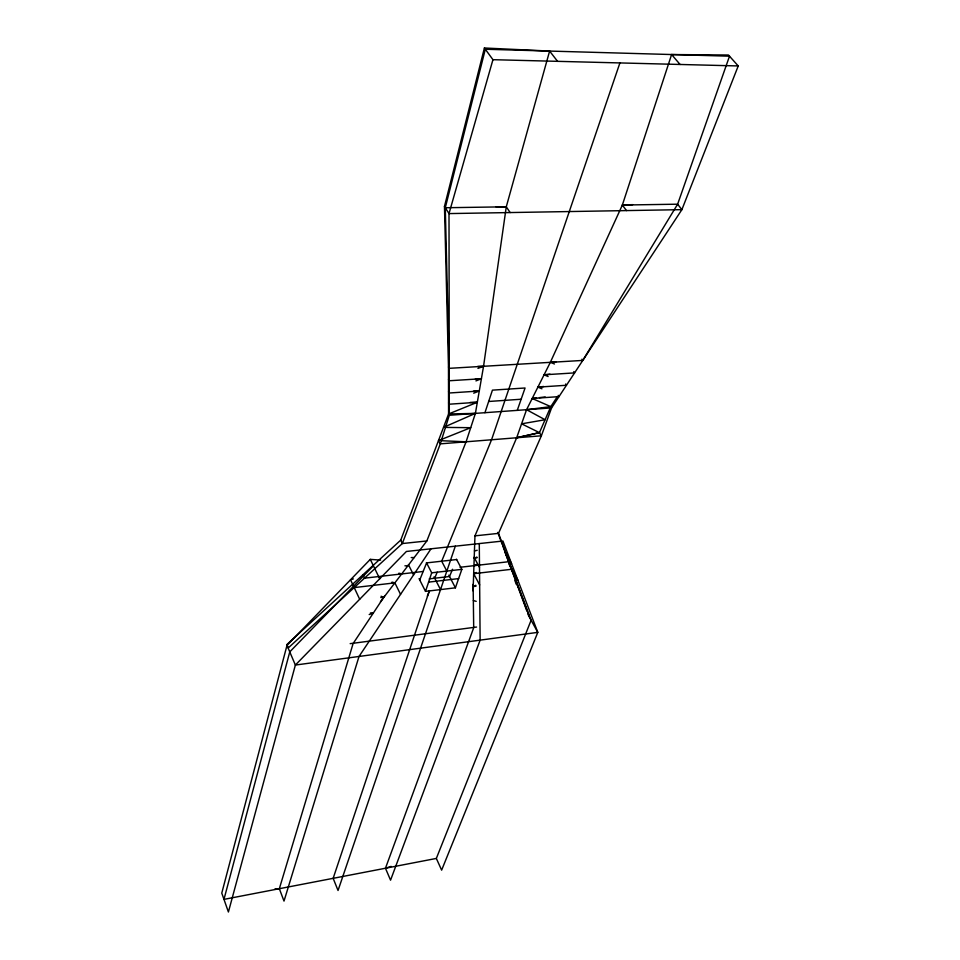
<?xml version="1.0" encoding="UTF-8"?>
<svg xmlns="http://www.w3.org/2000/svg" width="960" height="960" viewBox="0 0 960 960"><rect width="100%" height="100%" fill="white"/><g stroke="black" fill="none" stroke-linecap="round" stroke-linejoin="round"><path stroke-width="1.44" d="M473.076 590.916L474.96 535.86L516.66 437.772L526.56 409.704L550.332 362.34L622.356 205.044L671.604 54.54L728.46 55.02L738.228 65.952L681.888 209.652L551.58 407.892L541.38 435.792L498.528 533.364L529.296 616.596L527.736 613.38M484.404 48L492.948 59.688L449.004 213.588L449.304 415.272L440.304 443.844L402.312 543.552L288.228 647.964L286.92 644.484L400.764 540.084L448.572 413.976L448.476 367.032L444.468 206.448L484.404 48L549.612 51.072L506.28 206.808L483.552 366.3L475.404 413.388L466.092 441.792L426.828 540.96L380.424 601.8M449.232 368.328L445.284 207.744L485.316 49.248L729.504 56.184L677.628 204.192L582.792 360.42L449.232 368.328L448.476 367.032M380.604 560.112L370.284 559.368L286.992 645.36L221.772 893.112L228.408 912L295.368 665.052L406.416 551.46L502.92 541.02L537.792 632.364L441.636 870.144L436.344 858.432L531.12 620.22L504.66 551.22L511.56 563.652M431.016 548.796L359.016 656.472L284.004 901.08L279.336 888.696L353.112 643.572L384.6 596.028M456.492 559.248L461.844 569.352L455.412 587.82L425.508 591.384L431.688 572.82L426.444 562.608M484.932 412.704L492.432 390.144L525.06 387.996L517.26 410.364M429.336 590.868L333.156 878.328L338.04 890.484L455.316 546.168M619.908 62.928L491.556 439.764L441.684 561.204M479.292 543.576L480.132 640.14L390.552 880.176L385.464 868.236L473.7 627.756L473.124 584.268M419.736 579.972L426.6 562.896L456.648 559.536M427.356 596.076L429.612 590.58M434.688 578.232L437.172 572.184M452.556 569.268L449.52 576.504L429.252 578.856M444.936 427.404L470.724 427.692L438.516 440.604L440.316 443.856L541.392 435.792L539.46 432.636L516.66 437.76L539.46 432.636L550.224 407.952M557.364 396.624L550.788 406.632L526.56 409.704L545.088 419.736L521.58 423.828L539.46 432.636M373.404 565.788L289.764 651.888L223.968 899.376L436.344 858.432M475.764 585.252L473.22 586.68L476.076 586.092M476.856 557.028L474.192 558.36L477.108 557.7M476.616 564.444L473.94 565.68L476.844 565.044M510.192 565.956L511.8 569.268L473.664 573.696L476.364 572.472M444.828 426.804L475.404 413.388L448.572 413.976L449.304 415.272L551.58 407.892L550.788 406.632L532.2 398.484L536.532 397.968M448.572 413.976L477.336 402.276L470.136 402.432M475.92 380.904L481.404 378.744L475.416 378.864M473.688 393.18L479.28 391.02L473.424 391.14M477.948 368.4L483.552 366.3L477.708 366.42M369.204 614.532L373.38 612.972L370.416 612.96M385.464 868.236L391.14 866.4M353.352 578.892L350.52 579.768L359.688 599.256M476.544 627.048L350.172 643.656M474.444 550.944L477.216 550.284M473.664 573.696L476.58 573.072M539.412 397.62L545.196 396.924M428.592 582.12L458.616 578.604M391.98 582.12L394.872 582.864L354.204 587.592L352.752 584.112M423.156 571.476L364.488 578.172L363.024 574.692M460.02 567.276L508.992 561.684L507.384 558.36L514.728 578.22M431.688 572.82L461.844 569.352M541.944 388.788L537.888 387.144L543.732 386.484M548.124 376.536L544.08 374.808L550.008 374.184M426.828 540.96L402.312 543.552L400.764 540.084M474.96 535.86L498.528 533.364M556.08 361.764L550.332 362.34L554.472 363.984M274.908 889.044L279.336 888.696M477.336 402.276L449.292 404.208L448.548 402.912M488.664 401.484L521.136 399.24M532.2 398.484L558.984 396.624L558.192 395.376M479.28 391.02L449.28 393L448.524 391.692M537.888 387.144L566.46 385.26L565.656 384M481.404 378.744L449.256 380.76L448.5 379.452M544.08 374.808L574.584 372.9L573.768 371.652M380.796 597.528L383.784 597.396L381.084 596.244M626.496 210.588L622.356 205.044L632.64 204.648M391.968 582.948L394.872 582.864M398.712 573.984L401.688 573.924L398.892 573.18M445.284 207.744L506.28 206.808L510.144 212.556M622.356 205.044L677.628 204.192L681.888 209.652L449.004 213.588L444.468 206.448M404.928 565.812L407.892 565.788M411.204 557.568L414.156 557.58M495.972 206.748L506.28 206.808M492.948 59.688L738.228 65.952M441.42 440.724L466.104 441.804M473.34 600.6L476.208 601.32M671.604 54.54L680.088 64.476M549.612 51.072L557.556 61.332M581.964 359.172L582.792 360.42M509.04 564.288L517.932 580.344M528.468 615.408L537.792 632.364L295.368 665.052L286.992 645.36M474.072 557.28L479.484 567.336M473.628 573.636L479.652 584.916M441.528 560.916L446.832 571.08M448.836 575.184L455.412 587.82M434.016 576.9L440.52 589.596M419.064 578.64L425.508 591.384M408.408 564.624L413.568 574.896M394.848 582.804L400.536 594.372M370.284 559.368L379.716 578.784M514.884 580.572L516.432 584.58M497.784 532.404L502.2 544.368M502.644 545.544L506.868 556.968M515.232 579.552L526.8 610.836"/></g></svg>
